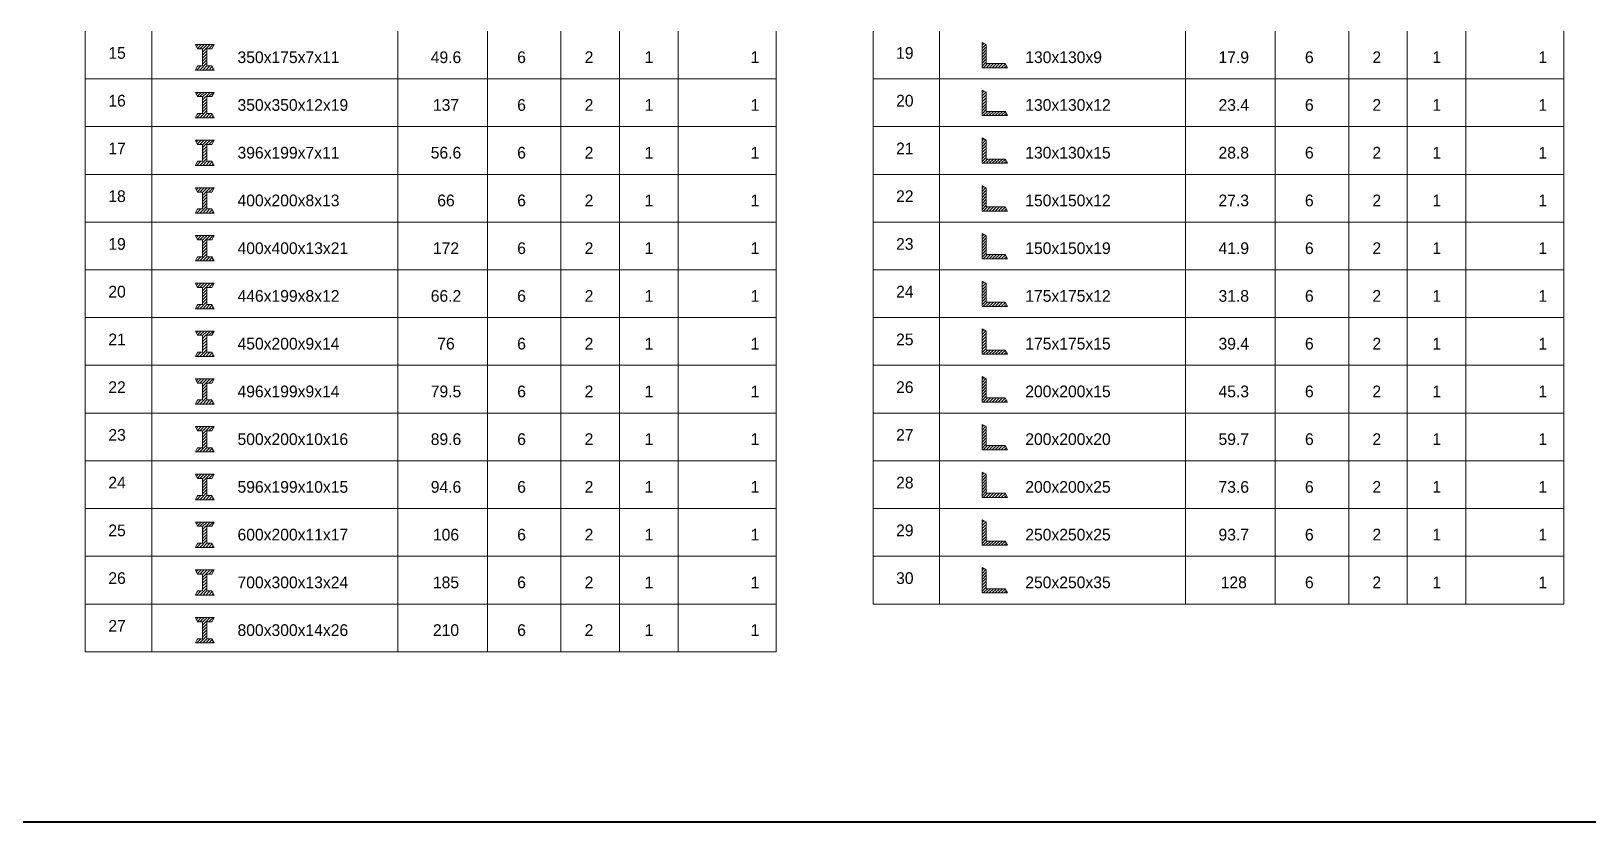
# Model space of a CAD drawing. Header units: millimetres. Extents: x 925681 to 1410834, y 71669 to 296428.
# Drawn here: x 1226654 to 1266505, y 175245 to 195513 of the extents above; entities that cross this region are included whole.
import ezdxf
from ezdxf.enums import TextEntityAlignment as Align

# ---------------------------------------------------------------- set-up
doc = ezdxf.new("R2010")
doc.units = ezdxf.units.MM
doc.header["$LTSCALE"] = 100
for name, color, linetype, lineweight in [('Ap0001_Statistic', 161, 'Continuous', 15), ('Ap0203_T', 243, 'Continuous', 35), ('Ap0310_PSS', 130, 'Continuous', 18), ('Ap0311_H', 8, 'Continuous', 15)]:
    doc.layers.add(name, color=color, linetype=linetype, lineweight=lineweight)
doc.styles.add('Ap_text ghi chu', font='1.shx', dxfattribs={"width": 0.8, "height": 250})

# ---------------------------------------------------------------- blocks, each defined once
blk = doc.blocks.new('khung thong ke')
at = {"layer": 'Ap0310_PSS'}
for p, q in [((0, -1222), (0, 0)), ((1700, -1222), (1700, 0)), ((8000, -1222), (8000, 0)), ((10296, -1222), (10296, 0)), ((12175, -1222), (12175, 0)), ((13675, -1222), (13675, 0)), ((15175, -1222), (15175, 0)), ((17684, 0), (17684, -1222))]:
    blk.add_line(p, q, dxfattribs=at)
at = {"layer": 'Ap0311_H'}
blk.add_line((0, -1222), (17684, -1222), dxfattribs=at)

msp = doc.modelspace()

# ---------------------------------------------------------------- hatches: boundary and pattern name
at = {"layer": 'Ap0001_Statistic'}
h = msp.add_hatch(dxfattribs=at)
h.set_pattern_fill('ANSI31', color=8, scale=433.070866, style=0)
h.set_pattern_definition([(45, (1223551.994, 169262.03), (-38.27842, 38.27842), [])])
h.paths.add_polyline_path([(1231043.8, 194626.4), (1230913.9, 194626.4), (1230859.8, 194518.1), (1231336.1, 194518.1), (1231282, 194626.4), (1231152.1, 194626.4), (1231152.1, 195059.4), (1231282, 195059.4), (1231336.1, 195167.7), (1230859.8, 195167.7), (1230913.9, 195059.4), (1231043.8, 195059.4)])
h = msp.add_hatch(dxfattribs=at)
h.set_pattern_fill('ANSI31', color=8, scale=433.070866, style=0)
h.set_pattern_definition([(45, (1243720.42, 164986.99), (-38.27842, 38.27842), [])])
h.paths.add_polyline_path([(1250995.7, 195223.4), (1250995.7, 194573.8), (1251645.3, 194573.8), (1251591.2, 194682), (1251104, 194682), (1251104, 195169.2)])
h = msp.add_hatch(dxfattribs=at)
h.set_pattern_fill('ANSI31', color=8, scale=433.070866, style=0)
h.set_pattern_definition([(45, (1223551.994, 168039.865), (-38.27842, 38.27842), [])])
h.paths.add_polyline_path([(1231043.8, 193404.2), (1230913.9, 193404.2), (1230859.8, 193295.9), (1231336.1, 193295.9), (1231282, 193404.2), (1231152.1, 193404.2), (1231152.1, 193837.3), (1231282, 193837.3), (1231336.1, 193945.5), (1230859.8, 193945.5), (1230913.9, 193837.3), (1231043.8, 193837.3)])
h = msp.add_hatch(dxfattribs=at)
h.set_pattern_fill('ANSI31', color=8, scale=433.070866, style=0)
h.set_pattern_definition([(45, (1243720.42, 163764.82), (-38.27842, 38.27842), [])])
h.paths.add_polyline_path([(1250995.7, 194001.2), (1250995.7, 193351.6), (1251645.3, 193351.6), (1251591.2, 193459.9), (1251104, 193459.9), (1251104, 193947.1)])
h = msp.add_hatch(dxfattribs=at)
h.set_pattern_fill('ANSI31', color=8, scale=433.070866, style=0)
h.set_pattern_definition([(45, (1223551.994, 166817.7), (-38.27842, 38.27842), [])])
h.paths.add_polyline_path([(1231043.8, 192182), (1230913.9, 192182), (1230859.8, 192073.8), (1231336.1, 192073.8), (1231282, 192182), (1231152.1, 192182), (1231152.1, 192615.1), (1231282, 192615.1), (1231336.1, 192723.4), (1230859.8, 192723.4), (1230913.9, 192615.1), (1231043.8, 192615.1)])
h = msp.add_hatch(dxfattribs=at)
h.set_pattern_fill('ANSI31', color=8, scale=433.070866, style=0)
h.set_pattern_definition([(45, (1243720.42, 162542.654), (-38.27842, 38.27842), [])])
h.paths.add_polyline_path([(1250995.7, 192779), (1250995.7, 192129.4), (1251645.3, 192129.4), (1251591.2, 192237.7), (1251104, 192237.7), (1251104, 192724.9)])
h = msp.add_hatch(dxfattribs=at)
h.set_pattern_fill('ANSI31', color=8, scale=433.070866, style=0)
h.set_pattern_definition([(45, (1223551.994, 165595.53), (-38.27842, 38.27842), [])])
h.paths.add_polyline_path([(1231043.8, 190959.9), (1230913.9, 190959.9), (1230859.8, 190851.6), (1231336.1, 190851.6), (1231282, 190959.9), (1231152.1, 190959.9), (1231152.1, 191392.9), (1231282, 191392.9), (1231336.1, 191501.2), (1230859.8, 191501.2), (1230913.9, 191392.9), (1231043.8, 191392.9)])
h = msp.add_hatch(dxfattribs=at)
h.set_pattern_fill('ANSI31', color=8, scale=433.070866, style=0)
h.set_pattern_definition([(45, (1243720.42, 161320.486), (-38.27842, 38.27842), [])])
h.paths.add_polyline_path([(1250995.7, 191556.9), (1250995.7, 190907.3), (1251645.3, 190907.3), (1251591.2, 191015.5), (1251104, 191015.5), (1251104, 191502.7)])
h = msp.add_hatch(dxfattribs=at)
h.set_pattern_fill('ANSI31', color=8, scale=433.070866, style=0)
h.set_pattern_definition([(45, (1223551.994, 164373.364), (-38.27842, 38.27842), [])])
h.paths.add_polyline_path([(1231043.8, 189737.7), (1230913.9, 189737.7), (1230859.8, 189629.4), (1231336.1, 189629.4), (1231282, 189737.7), (1231152.1, 189737.7), (1231152.1, 190170.8), (1231282, 190170.8), (1231336.1, 190279), (1230859.8, 190279), (1230913.9, 190170.8), (1231043.8, 190170.8)])
h = msp.add_hatch(dxfattribs=at)
h.set_pattern_fill('ANSI31', color=8, scale=433.070866, style=0)
h.set_pattern_definition([(45, (1243720.42, 160098.32), (-38.27842, 38.27842), [])])
h.paths.add_polyline_path([(1250995.7, 190334.7), (1250995.7, 189685.1), (1251645.3, 189685.1), (1251591.2, 189793.4), (1251104, 189793.4), (1251104, 190280.6)])
h = msp.add_hatch(dxfattribs=at)
h.set_pattern_fill('ANSI31', color=8, scale=433.070866, style=0)
h.set_pattern_definition([(45, (1223551.994, 163151.196), (-38.27842, 38.27842), [])])
h.paths.add_polyline_path([(1231043.8, 188515.5), (1230913.9, 188515.5), (1230859.8, 188407.3), (1231336.1, 188407.3), (1231282, 188515.5), (1231152.1, 188515.5), (1231152.1, 188948.6), (1231282, 188948.6), (1231336.1, 189056.9), (1230859.8, 189056.9), (1230913.9, 188948.6), (1231043.8, 188948.6)])
h = msp.add_hatch(dxfattribs=at)
h.set_pattern_fill('ANSI31', color=8, scale=433.070866, style=0)
h.set_pattern_definition([(45, (1243720.42, 158876.15), (-38.27842, 38.27842), [])])
h.paths.add_polyline_path([(1250995.7, 189112.5), (1250995.7, 188462.9), (1251645.3, 188462.9), (1251591.2, 188571.2), (1251104, 188571.2), (1251104, 189058.4)])
h = msp.add_hatch(dxfattribs=at)
h.set_pattern_fill('ANSI31', color=8, scale=433.070866, style=0)
h.set_pattern_definition([(45, (1223551.994, 161929.03), (-38.27842, 38.27842), [])])
h.paths.add_polyline_path([(1231043.8, 187293.4), (1230913.9, 187293.4), (1230859.8, 187185.1), (1231336.1, 187185.1), (1231282, 187293.4), (1231152.1, 187293.4), (1231152.1, 187726.4), (1231282, 187726.4), (1231336.1, 187834.7), (1230859.8, 187834.7), (1230913.9, 187726.4), (1231043.8, 187726.4)])
h = msp.add_hatch(dxfattribs=at)
h.set_pattern_fill('ANSI31', color=8, scale=433.070866, style=0)
h.set_pattern_definition([(45, (1243720.42, 157653.985), (-38.27842, 38.27842), [])])
h.paths.add_polyline_path([(1250995.7, 187890.4), (1250995.7, 187240.8), (1251645.3, 187240.8), (1251591.2, 187349), (1251104, 187349), (1251104, 187836.2)])
h = msp.add_hatch(dxfattribs=at)
h.set_pattern_fill('ANSI31', color=8, scale=433.070866, style=0)
h.set_pattern_definition([(45, (1223551.994, 160706.86), (-38.27842, 38.27842), [])])
h.paths.add_polyline_path([(1231043.8, 186071.2), (1230913.9, 186071.2), (1230859.8, 185962.9), (1231336.1, 185962.9), (1231282, 186071.2), (1231152.1, 186071.2), (1231152.1, 186504.3), (1231282, 186504.3), (1231336.1, 186612.5), (1230859.8, 186612.5), (1230913.9, 186504.3), (1231043.8, 186504.3)])
h = msp.add_hatch(dxfattribs=at)
h.set_pattern_fill('ANSI31', color=8, scale=433.070866, style=0)
h.set_pattern_definition([(45, (1243720.42, 156431.82), (-38.27842, 38.27842), [])])
h.paths.add_polyline_path([(1250995.7, 186668.2), (1250995.7, 186018.6), (1251645.3, 186018.6), (1251591.2, 186126.9), (1251104, 186126.9), (1251104, 186614.1)])
h = msp.add_hatch(dxfattribs=at)
h.set_pattern_fill('ANSI31', color=8, scale=433.070866, style=0)
h.set_pattern_definition([(45, (1223551.994, 159484.695), (-38.27842, 38.27842), [])])
h.paths.add_polyline_path([(1231043.8, 184849), (1230913.9, 184849), (1230859.8, 184740.8), (1231336.1, 184740.8), (1231282, 184849), (1231152.1, 184849), (1231152.1, 185282.1), (1231282, 185282.1), (1231336.1, 185390.4), (1230859.8, 185390.4), (1230913.9, 185282.1), (1231043.8, 185282.1)])
h = msp.add_hatch(dxfattribs=at)
h.set_pattern_fill('ANSI31', color=8, scale=433.070866, style=0)
h.set_pattern_definition([(45, (1243720.42, 155209.65), (-38.27842, 38.27842), [])])
h.paths.add_polyline_path([(1250995.7, 185446), (1250995.7, 184796.4), (1251645.3, 184796.4), (1251591.2, 184904.7), (1251104, 184904.7), (1251104, 185391.9)])
h = msp.add_hatch(dxfattribs=at)
h.set_pattern_fill('ANSI31', color=8, scale=433.070866, style=0)
h.set_pattern_definition([(45, (1223551.994, 158262.53), (-38.27842, 38.27842), [])])
h.paths.add_polyline_path([(1231043.8, 183626.9), (1230913.9, 183626.9), (1230859.8, 183518.6), (1231336.1, 183518.6), (1231282, 183626.9), (1231152.1, 183626.9), (1231152.1, 184059.9), (1231282, 184059.9), (1231336.1, 184168.2), (1230859.8, 184168.2), (1230913.9, 184059.9), (1231043.8, 184059.9)])
h = msp.add_hatch(dxfattribs=at)
h.set_pattern_fill('ANSI31', color=8, scale=433.070866, style=0)
h.set_pattern_definition([(45, (1243720.42, 153987.483), (-38.27842, 38.27842), [])])
h.paths.add_polyline_path([(1250995.7, 184223.9), (1250995.7, 183574.3), (1251645.3, 183574.3), (1251591.2, 183682.5), (1251104, 183682.5), (1251104, 184169.7)])
h = msp.add_hatch(dxfattribs=at)
h.set_pattern_fill('ANSI31', color=8, scale=433.070866, style=0)
h.set_pattern_definition([(45, (1223551.994, 157040.36), (-38.27842, 38.27842), [])])
h.paths.add_polyline_path([(1231043.8, 182404.7), (1230913.9, 182404.7), (1230859.8, 182296.4), (1231336.1, 182296.4), (1231282, 182404.7), (1231152.1, 182404.7), (1231152.1, 182837.8), (1231282, 182837.8), (1231336.1, 182946), (1230859.8, 182946), (1230913.9, 182837.8), (1231043.8, 182837.8)])
h = msp.add_hatch(dxfattribs=at)
h.set_pattern_fill('ANSI31', color=8, scale=433.070866, style=0)
h.set_pattern_definition([(45, (1243720.42, 152765.316), (-38.27842, 38.27842), [])])
h.paths.add_polyline_path([(1250995.7, 183001.7), (1250995.7, 182352.1), (1251645.3, 182352.1), (1251591.2, 182460.4), (1251104, 182460.4), (1251104, 182947.6)])
h = msp.add_hatch(dxfattribs=at)
h.set_pattern_fill('ANSI31', color=8, scale=433.070866, style=0)
h.set_pattern_definition([(45, (1223551.994, 155818.193), (-38.27842, 38.27842), [])])
h.paths.add_polyline_path([(1231043.8, 181182.5), (1230913.9, 181182.5), (1230859.8, 181074.3), (1231336.1, 181074.3), (1231282, 181182.5), (1231152.1, 181182.5), (1231152.1, 181615.6), (1231282, 181615.6), (1231336.1, 181723.9), (1230859.8, 181723.9), (1230913.9, 181615.6), (1231043.8, 181615.6)])
h = msp.add_hatch(dxfattribs=at)
h.set_pattern_fill('ANSI31', color=8, scale=433.070866, style=0)
h.set_pattern_definition([(45, (1243720.42, 151543.15), (-38.27842, 38.27842), [])])
h.paths.add_polyline_path([(1250995.7, 181779.5), (1250995.7, 181129.9), (1251645.3, 181129.9), (1251591.2, 181238.2), (1251104, 181238.2), (1251104, 181725.4)])
h = msp.add_hatch(dxfattribs=at)
h.set_pattern_fill('ANSI31', color=8, scale=433.070866, style=0)
h.set_pattern_definition([(45, (1223551.994, 154596.026), (-38.27842, 38.27842), [])])
h.paths.add_polyline_path([(1231043.8, 179960.4), (1230913.9, 179960.4), (1230859.8, 179852.1), (1231336.1, 179852.1), (1231282, 179960.4), (1231152.1, 179960.4), (1231152.1, 180393.4), (1231282, 180393.4), (1231336.1, 180501.7), (1230859.8, 180501.7), (1230913.9, 180393.4), (1231043.8, 180393.4)])

# ---------------------------------------------------------------- linework, layer by layer
at = {"layer": 'Ap0001_Statistic', "color": 3}
for points in [[(1231043.8, 194626.4), (1230913.9, 194626.4), (1230859.8, 194518.1), (1231336.1, 194518.1), (1231282, 194626.4), (1231152.1, 194626.4), (1231152.1, 195059.4), (1231282, 195059.4), (1231336.1, 195167.7), (1230859.8, 195167.7), (1230913.9, 195059.4), (1231043.8, 195059.4)], [(1231043.8, 193404.2), (1230913.9, 193404.2), (1230859.8, 193295.9), (1231336.1, 193295.9), (1231282, 193404.2), (1231152.1, 193404.2), (1231152.1, 193837.3), (1231282, 193837.3), (1231336.1, 193945.5), (1230859.8, 193945.5), (1230913.9, 193837.3), (1231043.8, 193837.3)], [(1231043.8, 192182), (1230913.9, 192182), (1230859.8, 192073.8), (1231336.1, 192073.8), (1231282, 192182), (1231152.1, 192182), (1231152.1, 192615.1), (1231282, 192615.1), (1231336.1, 192723.4), (1230859.8, 192723.4), (1230913.9, 192615.1), (1231043.8, 192615.1)], [(1231043.8, 190959.9), (1230913.9, 190959.9), (1230859.8, 190851.6), (1231336.1, 190851.6), (1231282, 190959.9), (1231152.1, 190959.9), (1231152.1, 191392.9), (1231282, 191392.9), (1231336.1, 191501.2), (1230859.8, 191501.2), (1230913.9, 191392.9), (1231043.8, 191392.9)], [(1231043.8, 189737.7), (1230913.9, 189737.7), (1230859.8, 189629.4), (1231336.1, 189629.4), (1231282, 189737.7), (1231152.1, 189737.7), (1231152.1, 190170.8), (1231282, 190170.8), (1231336.1, 190279), (1230859.8, 190279), (1230913.9, 190170.8), (1231043.8, 190170.8)], [(1231043.8, 188515.5), (1230913.9, 188515.5), (1230859.8, 188407.3), (1231336.1, 188407.3), (1231282, 188515.5), (1231152.1, 188515.5), (1231152.1, 188948.6), (1231282, 188948.6), (1231336.1, 189056.9), (1230859.8, 189056.9), (1230913.9, 188948.6), (1231043.8, 188948.6)], [(1231043.8, 187293.4), (1230913.9, 187293.4), (1230859.8, 187185.1), (1231336.1, 187185.1), (1231282, 187293.4), (1231152.1, 187293.4), (1231152.1, 187726.4), (1231282, 187726.4), (1231336.1, 187834.7), (1230859.8, 187834.7), (1230913.9, 187726.4), (1231043.8, 187726.4)], [(1231043.8, 186071.2), (1230913.9, 186071.2), (1230859.8, 185962.9), (1231336.1, 185962.9), (1231282, 186071.2), (1231152.1, 186071.2), (1231152.1, 186504.3), (1231282, 186504.3), (1231336.1, 186612.5), (1230859.8, 186612.5), (1230913.9, 186504.3), (1231043.8, 186504.3)], [(1231043.8, 184849), (1230913.9, 184849), (1230859.8, 184740.8), (1231336.1, 184740.8), (1231282, 184849), (1231152.1, 184849), (1231152.1, 185282.1), (1231282, 185282.1), (1231336.1, 185390.4), (1230859.8, 185390.4), (1230913.9, 185282.1), (1231043.8, 185282.1)], [(1231043.8, 183626.9), (1230913.9, 183626.9), (1230859.8, 183518.6), (1231336.1, 183518.6), (1231282, 183626.9), (1231152.1, 183626.9), (1231152.1, 184059.9), (1231282, 184059.9), (1231336.1, 184168.2), (1230859.8, 184168.2), (1230913.9, 184059.9), (1231043.8, 184059.9)], [(1231043.8, 182404.7), (1230913.9, 182404.7), (1230859.8, 182296.4), (1231336.1, 182296.4), (1231282, 182404.7), (1231152.1, 182404.7), (1231152.1, 182837.8), (1231282, 182837.8), (1231336.1, 182946), (1230859.8, 182946), (1230913.9, 182837.8), (1231043.8, 182837.8)], [(1231043.8, 181182.5), (1230913.9, 181182.5), (1230859.8, 181074.3), (1231336.1, 181074.3), (1231282, 181182.5), (1231152.1, 181182.5), (1231152.1, 181615.6), (1231282, 181615.6), (1231336.1, 181723.9), (1230859.8, 181723.9), (1230913.9, 181615.6), (1231043.8, 181615.6)], [(1231043.8, 179960.4), (1230913.9, 179960.4), (1230859.8, 179852.1), (1231336.1, 179852.1), (1231282, 179960.4), (1231152.1, 179960.4), (1231152.1, 180393.4), (1231282, 180393.4), (1231336.1, 180501.7), (1230859.8, 180501.7), (1230913.9, 180393.4), (1231043.8, 180393.4)]]:
    msp.add_lwpolyline(points, close=True, dxfattribs=at)
for points in [[(1250995.7, 195223.4), (1250995.7, 194573.8), (1251645.3, 194573.8), (1251591.2, 194682), (1251104, 194682), (1251104, 195169.2), (1250995.7, 195223.4)], [(1250995.7, 194001.2), (1250995.7, 193351.6), (1251645.3, 193351.6), (1251591.2, 193459.9), (1251104, 193459.9), (1251104, 193947.1), (1250995.7, 194001.2)], [(1250995.7, 192779), (1250995.7, 192129.4), (1251645.3, 192129.4), (1251591.2, 192237.7), (1251104, 192237.7), (1251104, 192724.9), (1250995.7, 192779)], [(1250995.7, 191556.9), (1250995.7, 190907.3), (1251645.3, 190907.3), (1251591.2, 191015.5), (1251104, 191015.5), (1251104, 191502.7), (1250995.7, 191556.9)], [(1250995.7, 190334.7), (1250995.7, 189685.1), (1251645.3, 189685.1), (1251591.2, 189793.4), (1251104, 189793.4), (1251104, 190280.6), (1250995.7, 190334.7)], [(1250995.7, 189112.5), (1250995.7, 188462.9), (1251645.3, 188462.9), (1251591.2, 188571.2), (1251104, 188571.2), (1251104, 189058.4), (1250995.7, 189112.5)], [(1250995.7, 187890.4), (1250995.7, 187240.8), (1251645.3, 187240.8), (1251591.2, 187349), (1251104, 187349), (1251104, 187836.2), (1250995.7, 187890.4)], [(1250995.7, 186668.2), (1250995.7, 186018.6), (1251645.3, 186018.6), (1251591.2, 186126.9), (1251104, 186126.9), (1251104, 186614.1), (1250995.7, 186668.2)], [(1250995.7, 185446), (1250995.7, 184796.4), (1251645.3, 184796.4), (1251591.2, 184904.7), (1251104, 184904.7), (1251104, 185391.9), (1250995.7, 185446)], [(1250995.7, 184223.9), (1250995.7, 183574.3), (1251645.3, 183574.3), (1251591.2, 183682.5), (1251104, 183682.5), (1251104, 184169.7), (1250995.7, 184223.9)], [(1250995.7, 183001.7), (1250995.7, 182352.1), (1251645.3, 182352.1), (1251591.2, 182460.4), (1251104, 182460.4), (1251104, 182947.6), (1250995.7, 183001.7)], [(1250995.7, 181779.5), (1250995.7, 181129.9), (1251645.3, 181129.9), (1251591.2, 181238.2), (1251104, 181238.2), (1251104, 181725.4), (1250995.7, 181779.5)]]:
    msp.add_lwpolyline(points, dxfattribs=at)
at = {"layer": 'Defpoints', "const_width": 50}
msp.add_lwpolyline([(925706.5, 228472.4), (1287972.4, 228472.4), (1287972.4, 175270.1), (925706.5, 175270.1)], close=True, dxfattribs=at)

# ---------------------------------------------------------------- block references
at = {"layer": 'Ap0001_Statistic'}
for p in [(1228041.3, 195513.1), (1248207.2, 195513.1), (1228041.3, 194290.9), (1248207.2, 194290.9), (1228041.3, 193068.7), (1248207.2, 193068.7), (1228041.3, 191846.6), (1248207.2, 191846.6), (1228041.3, 190624.4), (1248207.2, 190624.4), (1228041.3, 189402.2), (1248207.2, 189402.2), (1228041.3, 188180.1), (1248207.2, 188180.1), (1228041.3, 186957.9), (1248207.2, 186957.9), (1228041.3, 185735.7), (1248207.2, 185735.7), (1228041.3, 184513.5), (1248207.2, 184513.5), (1228041.3, 183291.4), (1248207.2, 183291.4), (1228041.3, 182069.2), (1248207.2, 182069.2), (1228041.3, 180847)]:
    msp.add_blockref('khung thong ke', p, dxfattribs=at)

# ---------------------------------------------------------------- texts
at = {"layer": 'Ap0203_T', "style": 'Ap_text ghi chu'}
for s, p in [('15', (1228853.7, 194804.6)), ('6', (1239208.4, 194695.4)), ('2', (1240935, 194695.4)), ('1', (1242469.6, 194695.4)), ('19', (1249019.6, 194804.6)), ('6', (1259374.4, 194695.4)), ('2', (1261100.9, 194695.4)), ('1', (1262635.6, 194695.4)), ('16', (1228853.7, 193582.4)), ('6', (1239208.4, 193473.3)), ('2', (1240935, 193473.3)), ('1', (1242469.6, 193473.3)), ('20', (1249019.6, 193582.4)), ('6', (1259374.4, 193473.3)), ('2', (1261100.9, 193473.3)), ('1', (1262635.6, 193473.3)), ('17', (1228853.7, 192360.3)), ('6', (1239208.4, 192251.1)), ('2', (1240935, 192251.1)), ('1', (1242469.6, 192251.1)), ('21', (1249019.6, 192360.3)), ('6', (1259374.4, 192251.1)), ('2', (1261100.9, 192251.1)), ('1', (1262635.6, 192251.1)), ('18', (1228853.7, 191138.1)), ('6', (1239208.4, 191028.9)), ('2', (1240935, 191028.9)), ('1', (1242469.6, 191028.9)), ('22', (1249019.6, 191138.1)), ('6', (1259374.4, 191028.9)), ('2', (1261100.9, 191028.9)), ('1', (1262635.6, 191028.9)), ('19', (1228853.7, 189915.9)), ('6', (1239208.4, 189806.8)), ('2', (1240935, 189806.8)), ('1', (1242469.6, 189806.8)), ('23', (1249019.6, 189915.9)), ('6', (1259374.4, 189806.8)), ('2', (1261100.9, 189806.8)), ('1', (1262635.6, 189806.8)), ('20', (1228853.7, 188693.8)), ('24', (1249019.6, 188693.8)), ('6', (1239208.4, 188584.6)), ('2', (1240935, 188584.6)), ('1', (1242469.6, 188584.6)), ('6', (1259374.4, 188584.6)), ('2', (1261100.9, 188584.6)), ('1', (1262635.6, 188584.6)), ('21', (1228853.7, 187471.6)), ('25', (1249019.6, 187471.6)), ('6', (1239208.4, 187362.4)), ('2', (1240935, 187362.4)), ('1', (1242469.6, 187362.4)), ('6', (1259374.4, 187362.4)), ('2', (1261100.9, 187362.4)), ('1', (1262635.6, 187362.4)), ('22', (1228853.7, 186249.4)), ('26', (1249019.6, 186249.4)), ('6', (1239208.4, 186140.2)), ('2', (1240935, 186140.2)), ('1', (1242469.6, 186140.2)), ('6', (1259374.4, 186140.2)), ('2', (1261100.9, 186140.2)), ('1', (1262635.6, 186140.2)), ('23', (1228853.7, 185027.3)), ('27', (1249019.6, 185027.3)), ('6', (1239208.4, 184918.1)), ('2', (1240935, 184918.1)), ('1', (1242469.6, 184918.1)), ('6', (1259374.4, 184918.1)), ('2', (1261100.9, 184918.1)), ('1', (1262635.6, 184918.1)), ('24', (1228853.7, 183805.1)), ('28', (1249019.6, 183805.1)), ('6', (1239208.4, 183695.9)), ('2', (1240935, 183695.9)), ('1', (1242469.6, 183695.9)), ('6', (1259374.4, 183695.9)), ('2', (1261100.9, 183695.9)), ('1', (1262635.6, 183695.9)), ('25', (1228853.7, 182582.9)), ('6', (1239208.4, 182473.7)), ('2', (1240935, 182473.7)), ('1', (1242469.6, 182473.7)), ('29', (1249019.6, 182582.9)), ('6', (1259374.4, 182473.7)), ('2', (1261100.9, 182473.7)), ('1', (1262635.6, 182473.7)), ('26', (1228853.7, 181360.8)), ('6', (1239208.4, 181251.6)), ('2', (1240935, 181251.6)), ('1', (1242469.6, 181251.6)), ('30', (1249019.6, 181360.8)), ('6', (1259374.4, 181251.6)), ('2', (1261100.9, 181251.6)), ('1', (1262635.6, 181251.6)), ('27', (1228853.7, 180138.6)), ('6', (1239208.4, 180029.4)), ('2', (1240935, 180029.4)), ('1', (1242469.6, 180029.4))]:
    msp.add_text(s, height=300, dxfattribs=at).set_placement(p, align=Align.CENTER)
for s, p in [('350x175x7x11', (1231937.3, 194695.4)), ('130x130x9', (1252103.2, 194695.4)), ('350x350x12x19', (1231937.3, 193473.3)), ('130x130x12', (1252103.2, 193473.3)), ('396x199x7x11', (1231937.3, 192251.1)), ('130x130x15', (1252103.2, 192251.1)), ('400x200x8x13', (1231937.3, 191028.9)), ('150x150x12', (1252103.2, 191028.9)), ('400x400x13x21', (1231937.3, 189806.8)), ('150x150x19', (1252103.2, 189806.8)), ('446x199x8x12', (1231937.3, 188584.6)), ('175x175x12', (1252103.2, 188584.6)), ('450x200x9x14', (1231937.3, 187362.4)), ('175x175x15', (1252103.2, 187362.4)), ('496x199x9x14', (1231937.3, 186140.2)), ('200x200x15', (1252103.2, 186140.2)), ('500x200x10x16', (1231937.3, 184918.1)), ('200x200x20', (1252103.2, 184918.1)), ('596x199x10x15', (1231937.3, 183695.9)), ('200x200x25', (1252103.2, 183695.9)), ('600x200x11x17', (1231937.3, 182473.7)), ('250x250x25', (1252103.2, 182473.7)), ('700x300x13x24', (1231937.3, 181251.6)), ('250x250x35', (1252103.2, 181251.6)), ('800x300x14x26', (1231937.3, 180029.4))]:
    msp.add_text(s, height=300, dxfattribs=at).set_placement(p)
at = {"layer": 'Ap0203_T', "color": 2, "style": 'Ap_text ghi chu'}
for s, p in [('49.6', (1237274, 194695.4)), ('17.9', (1257440, 194695.4)), ('137', (1237274, 193473.3)), ('23.4', (1257440, 193473.3)), ('56.6', (1237274, 192251.1)), ('28.8', (1257440, 192251.1)), ('66', (1237274, 191028.9)), ('27.3', (1257440, 191028.9)), ('172', (1237274, 189806.8)), ('41.9', (1257440, 189806.8)), ('66.2', (1237274, 188584.6)), ('31.8', (1257440, 188584.6)), ('76', (1237274, 187362.4)), ('39.4', (1257440, 187362.4)), ('79.5', (1237274, 186140.2)), ('45.3', (1257440, 186140.2)), ('89.6', (1237274, 184918.1)), ('59.7', (1257440, 184918.1)), ('94.6', (1237274, 183695.9)), ('73.6', (1257440, 183695.9)), ('106', (1237274, 182473.7)), ('93.7', (1257440, 182473.7)), ('185', (1237274, 181251.6)), ('128', (1257440, 181251.6)), ('210', (1237274, 180029.4))]:
    msp.add_text(s, height=300, dxfattribs=at).set_placement(p, align=Align.CENTER)
at = {"layer": 'Ap0203_T', "style": 'Ap_text ghi chu'}
for p in [(1245295, 194695.4), (1265461, 194695.4), (1245295, 193473.3), (1265461, 193473.3), (1245295, 192251.1), (1265461, 192251.1), (1245295, 191028.9), (1265461, 191028.9), (1245295, 189806.8), (1265461, 189806.8), (1245295, 188584.6), (1265461, 188584.6), (1245295, 187362.4), (1265461, 187362.4), (1245295, 186140.2), (1265461, 186140.2), (1245295, 184918.1), (1265461, 184918.1), (1245295, 183695.9), (1265461, 183695.9), (1245295, 182473.7), (1265461, 182473.7), (1245295, 181251.6), (1265461, 181251.6), (1245295, 180029.4)]:
    msp.add_text('1', height=300, dxfattribs=at).set_placement(p, align=Align.RIGHT)

doc.saveas('drawing.dxf')
